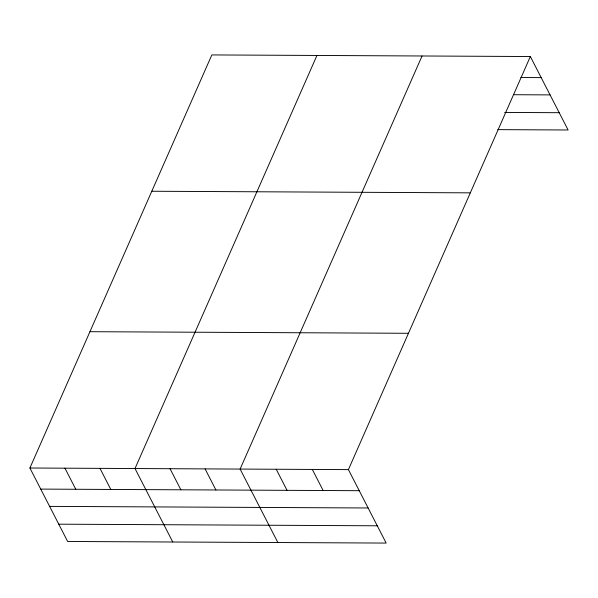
<?xml version="1.0" encoding="UTF-8"?>
<svg xmlns="http://www.w3.org/2000/svg" width="598" height="598" viewBox="0 0 598 598"><rect width="100%" height="100%" fill="white"/><g stroke="black" fill="none" stroke-linecap="round" stroke-linejoin="round"><path stroke-width="0.9" d="M530.351 56.526L348.41 469.617L386.166 543.074L67.649 541.474L29.9 468.01L211.834 54.926L530.351 56.526L568.1 129.99L497.753 129.631M316.947 55.457L135.006 468.54L172.762 541.997M422.053 55.988L240.119 469.071L277.868 542.528M520.821 77.508L541.183 77.613M513.966 94.716L550.063 94.895M504.607 112.431L559.22 112.701M151.795 191.248L470.312 192.848M89.939 331.696L408.449 333.295M29.9 468.01L348.41 469.617M40.731 489.097L359.249 490.696M49.619 506.379L368.129 507.979M58.768 524.184L377.278 525.792M312.313 469.43L323.152 490.517M276.216 469.251L287.047 490.338M205.084 468.892L215.915 489.979M170.041 468.72L180.88 489.799M99.971 468.369L110.809 489.448M64.935 468.189L75.774 489.269"/></g></svg>
